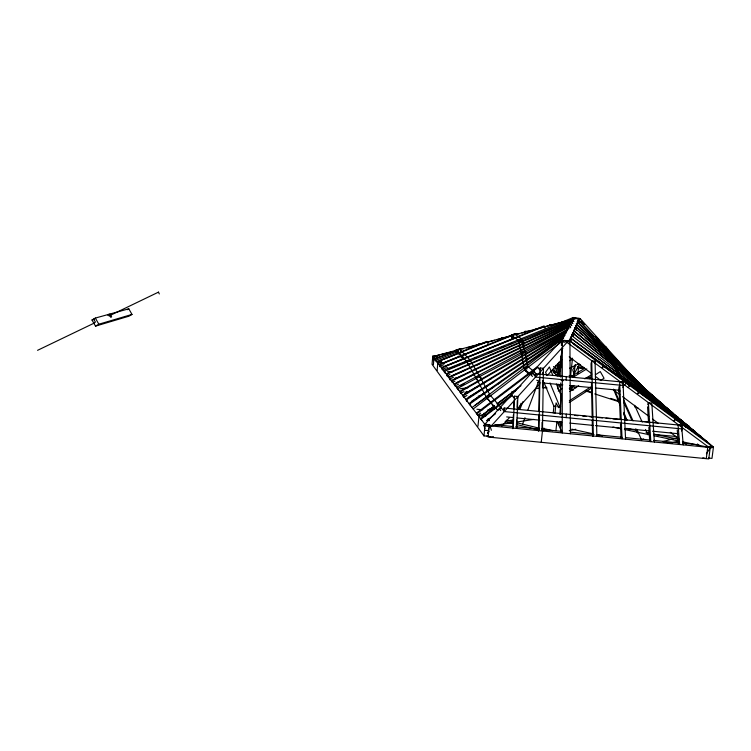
<?xml version="1.0" encoding="UTF-8"?>
<svg xmlns="http://www.w3.org/2000/svg" width="751" height="751" viewBox="0 0 751 751"><rect width="100%" height="100%" fill="white"/><g stroke="black" fill="none" stroke-linecap="round" stroke-linejoin="round"><path stroke-width="1.13" d="M570.403 433.749L569.934 341.367L562.321 340.663L562.236 432.942L557.167 421.564M560.631 431.9L560.65 421.405M560.668 414.411L560.734 382.926M560.744 377.086L560.781 356.096M541.94 430.379L542.062 422.259M542.597 387.45L542.71 380.494M542.795 374.693L542.832 372.365M542.475 430.99L543.424 368.29L540.091 367.981L539.716 369.924M538.448 431.196L538.72 416.12M538.805 411.482L539.387 379.011M538.993 430.652L540.091 367.981M535.36 373.716L535.294 377.049L623.49 385.488L623.339 382.109L535.36 373.716L534.975 375.744M516.369 427.92L516.641 419.94M517.063 407.399L517.298 400.555M516.772 428.455L517.843 396.519L514.444 396.19L514.116 398.124M513.29 428.117L514.444 396.19M512.867 428.718L513.365 415.04M513.571 409.342L513.825 402.508M504.184 408.018L504.034 411.539L682.199 428.952L681.889 425.357L504.184 408.018L503.855 410.037M559.12 424.963L559.364 421.48M559.861 414.514L561.354 393.618M560.866 426.136L561.194 421.471M437.411 356.472L432.801 356.115L432.032 364.301L483.973 435.909L488.516 436.237M433.374 364.742L434.144 356.537L437.204 356.134M437.129 370.487L437.927 362.038L441.269 361.578M576.177 329.407L576.392 327.136L576.008 329.426M477.965 426.23L479.054 415.397L483.738 414.74L486 415.284M483.973 435.909L485.118 424.662L432.801 356.115M488.066 433.139L488.413 429.769M488.751 428.323L488.525 430.576L484.545 430.295M541.246 442.123L542.475 430.821L547.047 430.06L541.396 428.69M553.205 412.994L553.956 406.084M557.233 376.148L558.744 362.329M561.382 345.451L561.617 343.32M554.942 413.313L556.087 402.883M557.608 388.98L558.115 384.352M559.007 376.242L562.058 348.436M555.909 430.689L556.857 422.109M573.614 333.134L572.919 336.523M570.366 377.669L572.534 358.152M571.999 386.042L571.633 389.337L569.587 389.178L571.68 389.525L572.074 386.202M579.218 322.066L579.594 318.734L573.229 318.058L561.964 340.128L569.587 340.963L579.594 318.734M573.867 376.307L575.144 364.817M577.894 373.369L578.542 367.577L583.264 367.511M706.287 458.542L707.752 447.155L710.962 446.169M710.23 447.53L708.766 458.927L488.066 437.026L489.211 425.742L710.23 447.53L709.075 446.376M663.133 405.061L713.45 447.033L711.986 458.382L708.484 458.072M570.826 341.339L571.182 339.039M512.154 338.185L512.398 336.683M559.448 364.592L558.265 374.768L559.016 370.177M517.505 398.452L517.843 396.519M561.448 344.822L562.321 340.663M554.679 370.872L556.031 365.174M556.059 372.214L558.162 363.39M596.867 436.359L595.055 361.212L591.732 360.893L591.037 363.803L591.356 379.048M594.576 363.146L595.055 361.212M622.926 387.507L623.49 385.488M647.784 404.714L648.376 402.789L651.812 403.118L654.356 442.02M579.124 322.254L580.101 319.194L574.327 318.358M681.504 430.952L682.199 428.952M522.555 424.184L524.977 417.716M527.793 410.177L538.674 381.067L536.683 380.194M518.622 409.67L521.044 403.231M519.974 409.295L522.809 401.747M515.355 391.252L516.331 389.159M579.537 364.179L573.999 374.186L572.75 369.877L575.538 364.864M706.409 453.764L710.07 448.206L713.272 447.22L573.351 343.977M568.967 342.813L570.253 341.057L689.653 426.728L568.986 340.363L570.253 341.057M602.208 367.615L603.522 365.84M602.527 367.812L603.842 366.028L694.9 431.365L603.194 365.653L603.842 366.028M637.411 393.646L638.763 391.834M637.796 393.871L639.139 392.06L638.378 391.609L700.993 436.444L700.063 435.862M674.004 420.691L675.384 418.851M674.445 420.964L675.825 419.124L674.942 418.579L707.348 441.738L706.372 441.128M570.76 338.194L569.474 339.893L571.342 341.283M569.737 340.034L571.032 338.335L683.457 421.818L570.488 338.053L571.032 338.335M624.654 384.916L626.024 383.132L619.171 376.289M628.249 387.497L629.62 385.714L622.645 378.786M681.213 426.577L682.631 424.756L664.888 408.863L686.311 427.394L682.631 424.756M570.6 337.33L571.896 335.688M570.225 338.288L572.159 335.819L571.624 335.547L678.078 417.331L677.271 416.852M572.985 333.266L571.689 334.862L573.52 336.317M571.952 334.993L573.248 333.397L672.896 413.012L572.713 333.134L573.248 333.397M572.356 333.369L574.299 331.06L667.911 408.854L642.912 388.267M573.792 330.093L575.088 328.6M574.262 330.534L575.707 328.872L663.649 405.024L662.194 406.657M501.734 426.249L509.525 417.575M517.317 408.901L539.913 383.742M547.704 375.068L561.729 359.457M491.398 430.285L490.337 426.972L567.23 342.109L565.109 341.724M561.279 350.191L562.837 348.464M487.512 433.289L489.07 431.562M484.949 428.661L483.879 425.366L560.847 340.963L562.978 341.348M576.026 326.535L574.712 327.971L576.439 329.529M574.975 328.084L576.289 326.647L658.477 400.978L651.718 395.11M575.388 325.718L577.228 324.554L654.008 397.251L651.605 395.251M576.965 324.451L575.651 325.831L577.35 327.445M575.914 325.934L577.228 324.554M576.289 323.653L578.139 322.536L649.699 393.646L647.343 391.628M576.552 323.756L577.876 322.432M576.815 323.859L578.139 322.536M610.028 361.569L611.68 359.964L614.515 362.695L621.124 378.579M577.162 321.663L579.021 320.583L641.523 385.976M577.425 321.757L578.758 320.489M577.679 321.86L579.021 320.583M577.988 320.039L579.659 318.518M577.754 321.024L580.279 318.734L640.425 385.207M109.036 315.964L158.621 292.073M479.138 375.453L476.059 377.866L486.207 396.875L489.586 394.228L479.138 375.453L481.954 378.955M603.785 347.751L605.456 346.436L607.747 349.215L612.872 361.466M609.408 361.907L611.23 360.48L605.456 346.436M472.06 407.558L561.222 339.743L564.301 342.644M488.723 400.33L486.808 397.833L490.243 395.223L503.367 410.328M528.413 374.345L524.611 369.304L528.066 366.685L534.665 372.064L536.618 374.655M473.168 409.004L562.893 340.766M476.838 413.82L537.838 367.455L539.124 369.173M478.819 414.486L480.659 413.088M524.611 369.304L531.117 374.758L534.665 372.064M482.217 415.115L494.233 405.991M497.002 403.878L521.025 385.629M484.226 413.792L494.496 405.981M497.303 403.86L517.843 388.248M481.015 419.283L512.182 395.608L513.515 397.354M501.349 407.69L497.716 410.45L486.808 397.833M486.432 420.682L495.594 413.717M558.275 391.121L561.795 388.614M469.488 404.188L563.738 337.866L563.025 337.443L469.037 403.597L470.68 405.869M474.726 405.54L485.193 398.18M486.545 390.642L488.497 389.365M471.403 401.419L484.104 393.111M487.042 391.196L493.876 386.718M497.791 384.165L500.72 382.25M569.859 391.496L578.692 385.714M589.488 378.654L591.45 377.368M595.374 374.805L600.284 371.595L604.048 378.269L601.157 380.147M560.65 406.422L558.725 407.671L556.679 403.935M569.333 400.79L590.549 387.028M569.296 402.508L591.901 387.873M464.963 396.678L466.962 395.467M525.916 359.476L527.915 358.255M468.211 397.439L482.217 388.887M485.212 387.056L488.216 385.225M490.215 384.005L494.214 381.564M569.896 377.321L584.653 368.365M561.053 384.55L559.073 385.751L561.307 389.356M572.947 377.34L586.813 368.929M569.915 387.854L573.877 385.46M584.766 378.851L591.704 374.655M526.216 353.571L525.033 351.628L521.635 353.627L524.067 368.647L525.738 371.398M524.067 368.647L527.812 366.46L525.033 351.628M109.899 314.04L128.796 308.802L131.998 314.425L128.928 316.19L95.508 326.131L91.998 320.001L95.339 318.067L108.951 314.303L110.819 317.335L111.617 316.828L109.899 314.04L108.2 314.988M93.753 323.071L95.424 322.104L93.668 319.034M95.508 326.131L98.85 324.207L131.998 314.425M127.257 309.684L128.796 308.802M461.949 392.773L463.968 391.618M464.747 393.026L466.784 391.862M465.141 393.58L480.311 384.906M483.344 383.179L486.376 381.442M489.417 379.706L491.436 378.551M107.675 315.016L108.951 314.303M479.279 375.8L470.182 360.151L467.038 361.926L475.852 377.725L479.279 375.8L480.95 378.739M523.954 343.029L521.936 339.368L518.744 341.085L521.232 353.036L522.33 355.035M521.232 353.036L524.705 351.168L521.936 339.368M570.751 327.774L569.277 325.709L454.073 383.996L454.918 385.676M569.934 326.065L454.458 384.493L455.303 386.183M456.467 385.244L458.551 384.183M460.297 385.761L464.465 383.658M569.633 360.705L572.694 359.213M569.521 368.272L578.721 363.813M37.55 350.332L94.316 323.043M571.868 325.634L570.45 323.587L451.389 380.485L452.177 382.156M571.107 323.934L451.764 380.964L452.553 382.644M452.797 382.193L454.899 381.189M457.566 382.297L473.393 374.73M572.938 323.568L571.586 321.55L448.798 377.086L449.905 379.584M572.234 321.888L449.154 377.546L450.262 380.053M450.253 378.739L453.444 377.293M522.612 346.014L524.733 345.056M454.543 378.476L456.683 377.518M454.881 378.964L464.418 374.646M573.952 321.569L572.656 319.579L446.282 373.782L447.324 376.26M573.285 319.898L446.629 374.233L447.671 376.72M447.784 375.387L449.933 374.467M522.001 343.554L524.151 342.634M452.309 375.707L465.179 370.177M475.909 365.577L479.129 364.197M456.195 350.144L459.321 348.868L470.192 360.161L466.859 361.522L456.195 350.144L457.472 353.374M512.351 338.063L511.271 335.275L514.491 333.96L521.898 339.086L523.757 343.892M511.271 335.275L518.565 340.438L521.898 339.086M545.245 328.497L544.428 326.328L441.804 367.915L442.658 370.065M442.987 369.032L446.235 367.718M449.558 368.525L454.956 366.338M457.115 365.455L460.354 364.151M462.513 363.268L465.751 361.963M474.397 358.462L476.556 357.589M488.432 352.773L491.67 351.459M501.386 347.525L504.625 346.211M508.943 344.456L512.182 343.151M488.103 343.855L487.296 341.761L437.232 361.926L438.049 364.019M438.387 363.015L441.597 361.719M458.748 354.81L460.898 353.946M442.818 363.306L461.311 355.861M463.48 354.988L487.418 345.347M440.649 365.972L443.869 364.676M461.039 357.729L463.189 356.866M511.478 337.33L513.618 336.467M445.071 366.3L463.498 358.847M467.835 357.091L514.454 338.25M460.861 351.177L460.072 349.112L435.054 359.072L435.852 361.137M436.181 360.151L458.382 351.327M440.602 360.433L459.086 353.083M643.616 438.969L641.523 439.804L636.801 429.272M678.031 441.119L670.408 443.259L662.795 441.635L678.153 437.401M91.998 320.001L94.26 319.372M433.759 360.64L432.82 356.594L576.205 318.349L573.942 318.959M452.862 351.618L432.82 356.594M455.125 351.008L457.387 350.398M466.437 347.948L484.545 343.066M487.943 342.156L494.731 340.325M496.993 339.715L500.391 338.795M502.654 338.185L511.703 335.744M516.228 334.524L519.626 333.604M521.889 332.993L525.287 332.083M527.549 331.473L530.938 330.553M533.21 329.942L542.26 327.502M544.522 326.892L567.155 320.79M569.23 430.708L575.792 429.234M585.761 378.119L591.366 376.974M493.491 436.65L491.182 437.026L486.883 435.927M541.94 428.661L544.25 428.286M513.102 422.569L492.337 425.751L485.878 424.155M516.566 422.043L533.867 419.387M505.536 421.189L513.637 419.969M445.362 362.649L443.043 362.977L437.927 362.038M555.44 375.021L557.768 374.711M459.912 388.783L468.004 387.723M478.293 396.096L480.602 395.796M511.778 391.731L515.242 391.28M536.026 388.567L539.49 388.117M542.954 387.657L546.418 387.206M489.661 408.854L494.299 409.192M476.894 409.286L482.724 409.708M487.38 410.055L492.046 410.393M485.118 424.662L489.671 424.991M447.549 371.585L452.224 371.933M542.419 387.638L547.094 387.995M478.396 343.845L480.912 344.042M459.837 348.595L463.339 348.868M455.97 349.91L457.622 350.032M455.951 351.43L457.199 351.534M456.768 353.026L458.429 353.158M578.251 364.442L580.57 364.62M577.397 366.76L583.227 367.211M577.585 367.586L584.607 368.121M549.375 324.667L551.121 324.808M525.071 331.238L527.662 331.435M514.961 333.697L517.251 333.876M501.424 337.621L503.123 337.753M569.286 388.68L571.595 388.887M570.159 389.741L573.642 390.051M585.264 391.083L588.756 391.393M574.599 415.397L578.082 415.707M582.738 416.129L586.231 416.439M589.723 416.749L592.041 416.965M597.862 417.481L602.518 417.903M606.001 418.213L610.657 418.636M612.985 418.842L619.96 419.471M624.616 419.884L626.944 420.091M640.903 421.349L649.042 422.081M652.535 422.391L657.191 422.813M655.445 434.613L676.294 436.491M707.311 446.479L713.45 447.033M561.081 380.428L563.363 380.654M537.744 382.447L540.025 382.672M542.306 382.888L562.818 384.85M569.746 385.516L591.844 387.638M595.336 387.976L619.763 390.313M506.643 416.908L513.524 417.584M516.97 417.922L539.903 420.166M542.203 420.391L561.701 422.306M569.802 423.095L593.093 425.385M595.43 425.61L621.058 428.126M624.55 428.464L649.014 430.858M652.506 431.205L678.134 433.712M494.825 424.747L513.506 426.587M515.834 426.812L539.19 429.112M541.527 429.347L562.546 431.412M570.713 432.219L594.069 434.519M596.397 434.754L622.091 437.279M625.592 437.626L650.113 440.039M653.614 440.386L679.298 442.912M682.8 443.259L697.979 444.752M578.542 367.577L584.278 368.553M434.144 356.537L438.762 357.373M626.71 428.37L636.961 430.539M646.067 432.463L649.484 433.186M654.037 434.144L679.082 439.438M612.947 427.037L620.946 428.737M624.372 429.459L649.493 434.791M654.065 435.768L678.05 440.856M682.621 441.823L707.752 447.155M571.783 429.15L593.44 433.881M596.857 434.632L602.555 435.871M702.861 457.791L705.142 458.288M555.9 406.451L553.797 405.981L544.053 382.644M558.002 406.929L560.096 407.399L549.976 382.916M542.513 428.277L552.642 430.717M506.352 420.203L513.13 421.846M516.528 422.672L539.134 428.145M479.054 415.397L483.578 416.495M505.104 421.733L513.027 423.658M516.425 424.484L539.077 429.994M483.879 425.366L490.337 426.972M570.422 375.162L572.647 375.885M569.174 375.378L572.497 376.458M587.273 390.811L590.615 391.891M610.657 398.387L618.458 400.912M571.502 386.38L575.933 387.816M585.883 391.036L592.53 393.186M594.745 393.909L619.087 401.794M634.576 406.807L637.899 407.887M579.049 318.293L580.279 318.734M576.289 326.647L575.764 326.422L605.109 352.961M575.707 328.872L574.477 328.328L577.125 330.628M574.299 331.06L573.764 330.815L636.623 383.048M663.649 405.024L630.117 376.514M544.428 326.328L543.874 326L441.475 367.492L442.33 369.642M626.024 383.132L629.62 385.714M553.478 366.535L556.209 368.544M565.907 341.592L710.07 448.206M697.379 443.991L700.185 446.075M569.192 356.838L591.657 373.613M595.402 376.401L601.016 380.597M613.182 389.685L619.735 394.575M622.541 396.669L648.751 416.242M652.497 419.039L658.111 423.226M670.277 432.313L678.697 438.603M682.443 441.4L686.189 444.198M552.483 369.642L558.077 373.829M512.276 337.434L513.862 338.626M537.838 367.455L537.172 366.929L476.341 413.172L478.143 415.519M662.992 407.793L665.733 409.98M638.416 384.54L641.11 386.774M572.741 332.477L574.534 333.97M661.734 406.422L665.33 409.408M651.455 395.326L661.34 403.569M487.296 341.761L486.883 341.405L436.932 361.531L437.749 363.615M579.772 332.918L582.429 335.218M585.076 337.509L615.989 364.273M619.519 367.333L622.166 369.633M624.823 371.923L627.47 374.214M646.32 390.482L648.479 392.426M665.649 409.605L668.812 412.44L645.597 389.835M606.836 354.528L627.545 373.256M630.136 375.603L649.99 393.552M576.702 324.338L601.382 347.713M603.091 349.318L613.304 358.987M615.858 361.409L626.916 371.886M628.625 373.5L649.897 393.646M577.613 322.329L643.194 387.507M557.355 364.066L559.007 365.728M512.182 395.608L511.572 394.988L480.49 418.607L481.823 420.344M578.495 320.386L593.872 336.476M596.294 339.011L625.433 369.492M627.855 372.036L632.717 377.115M634.332 378.814L640.81 385.582M460.072 349.112L434.763 358.687L435.561 360.743M643.072 387.647L629.563 373.228L646.573 391.224M604.583 346.249L606.958 348.877M581.415 320.902L584.56 324.385M595.581 336.561L599.523 340.907M603.457 345.263L614.478 357.438M617.622 360.921L619.988 363.531M627.066 371.36L629.432 373.97M492.008 404.536L494.984 407.981M611.23 360.48L613.727 363.503M581.584 321.015L583.799 323.747M488.197 399.344L489.521 400.987M447.286 367.549L448.732 369.379M466.183 391.355L467.638 393.186M483.625 413.332L485.813 416.082M487.99 418.833L489.445 420.663M435.345 355.908L436.021 356.772M499.537 409.07L500.71 410.609M532.891 373.416L534.599 375.678M531.117 374.758L532.421 376.486M552.576 369.774L556.529 375.425M552.933 371.379L554.247 373.256M467.366 401.644L466.258 399.954L565.005 335.359L564.301 334.946L465.817 399.382L466.925 401.062M464.174 397.57L463.142 395.871L566.226 332.946L565.531 332.552L462.719 395.317L463.752 397.016M525.944 367.549L526.911 369.154M95.339 318.067L98.85 324.207M475.852 377.725L476.96 379.687M461.142 393.618L460.175 391.928L567.437 330.6L566.752 330.224L459.772 391.393L460.729 393.083M570.262 386.953L571.68 389.525M524.705 351.168L525.813 353.167M458.514 390.379L457.509 388.502L568.976 328.628L567.418 327.765L456.599 387.291L457.594 389.168M158.452 292.214L159.334 293.951M569.277 325.709L570.084 327.408M634.642 405.296L642.227 422.146M645.541 429.506L647.906 434.773M570.45 323.587L571.211 325.277M619.8 391.355L618.862 389.243L618.289 390.022L619.237 392.116M623.583 399.776L633.027 420.842M623.94 402.611L631.929 420.457M635.693 428.849L637.571 433.045M571.586 321.55L572.3 323.23M546.897 375.472L545.573 372.28L549.394 366.967L552.886 375.491M556.369 384.005L561.166 395.721M614.581 389.741L619.838 402.649M623.79 412.337L626.86 419.865M613.501 389.14L620.063 405.221M623.555 413.801L626.184 420.231M611.68 359.964L618.026 375.594M572.656 319.579L573.323 321.24M445.24 373.397L444.423 371.351L574.768 318.217L573.304 317.485L443.644 370.327L444.461 372.374M466.859 361.522L467.62 363.437M440.321 366.995L439.476 364.873L515.393 334.167L514.914 333.829L439.166 364.46L440.002 366.582M520.227 339.762L520.978 341.686M518.565 340.438L519.307 342.362M560.847 340.963L562.001 345.282M683.232 444.874L681.533 425.075L678.04 424.728L679.693 444.526M677.252 429.919L678.397 443.879M648.376 402.789L650.817 441.672M647.559 406.817L648.554 422.813M648.845 427.385L649.69 441.1M625.564 439.185L622.992 381.846L619.622 381.527L622.044 438.837M618.927 386.756L620.288 419.48M620.486 424.155L621.068 438.19M578.89 321.738L578.758 318.274L572.581 317.776L572.666 320.095M591.732 360.893L593.356 436.012M591.431 382.569L592.173 417.753M592.22 420.1L592.567 436.519M566.198 376.655L566.207 380.006M566.273 414.083L566.282 417.622M561.523 359.532L561.204 366.422L558.331 375.472L558.641 368.657L561.523 359.532"/></g></svg>
